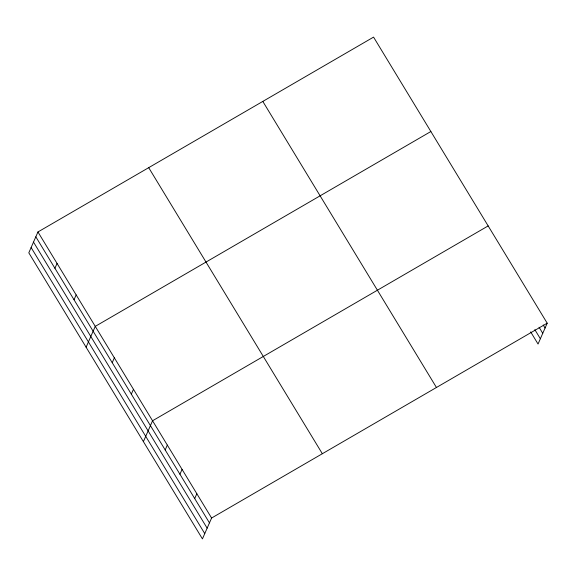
<?xml version="1.0" encoding="UTF-8"?>
<svg xmlns="http://www.w3.org/2000/svg" width="576" height="576" viewBox="0 0 576 576"><rect width="100%" height="100%" fill="white"/><g stroke="black" fill="none" stroke-linecap="round" stroke-linejoin="round"><path stroke-width="0.86" d="M37.951 231.962L28.8 252.821L202.435 538.884L211.594 518.026L547.2 323.179L373.565 37.116L37.951 231.962L211.594 518.026M54.929 268.279L57.053 263.434M74.023 299.75L76.154 294.898M86.098 347.22L95.256 326.369L430.862 131.522M112.226 362.678L114.358 357.833M131.328 394.15L133.459 389.297M143.402 441.619L152.554 420.768L488.16 225.922M165.19 449.928L167.314 445.082M179.942 474.242L182.074 469.397M194.702 498.564L196.834 493.711M547.2 323.179L538.049 344.038L530.669 331.877M543.226 324.994L545.069 328.032M539.064 327.233L542.75 333.31M534.83 329.638L540.367 338.753M262.814 101.419L436.45 387.482M148.702 167.666L322.344 453.73M35.827 236.815L209.462 522.878M33.509 242.1L207.144 528.156M31.118 247.536L204.754 533.599"/></g></svg>
